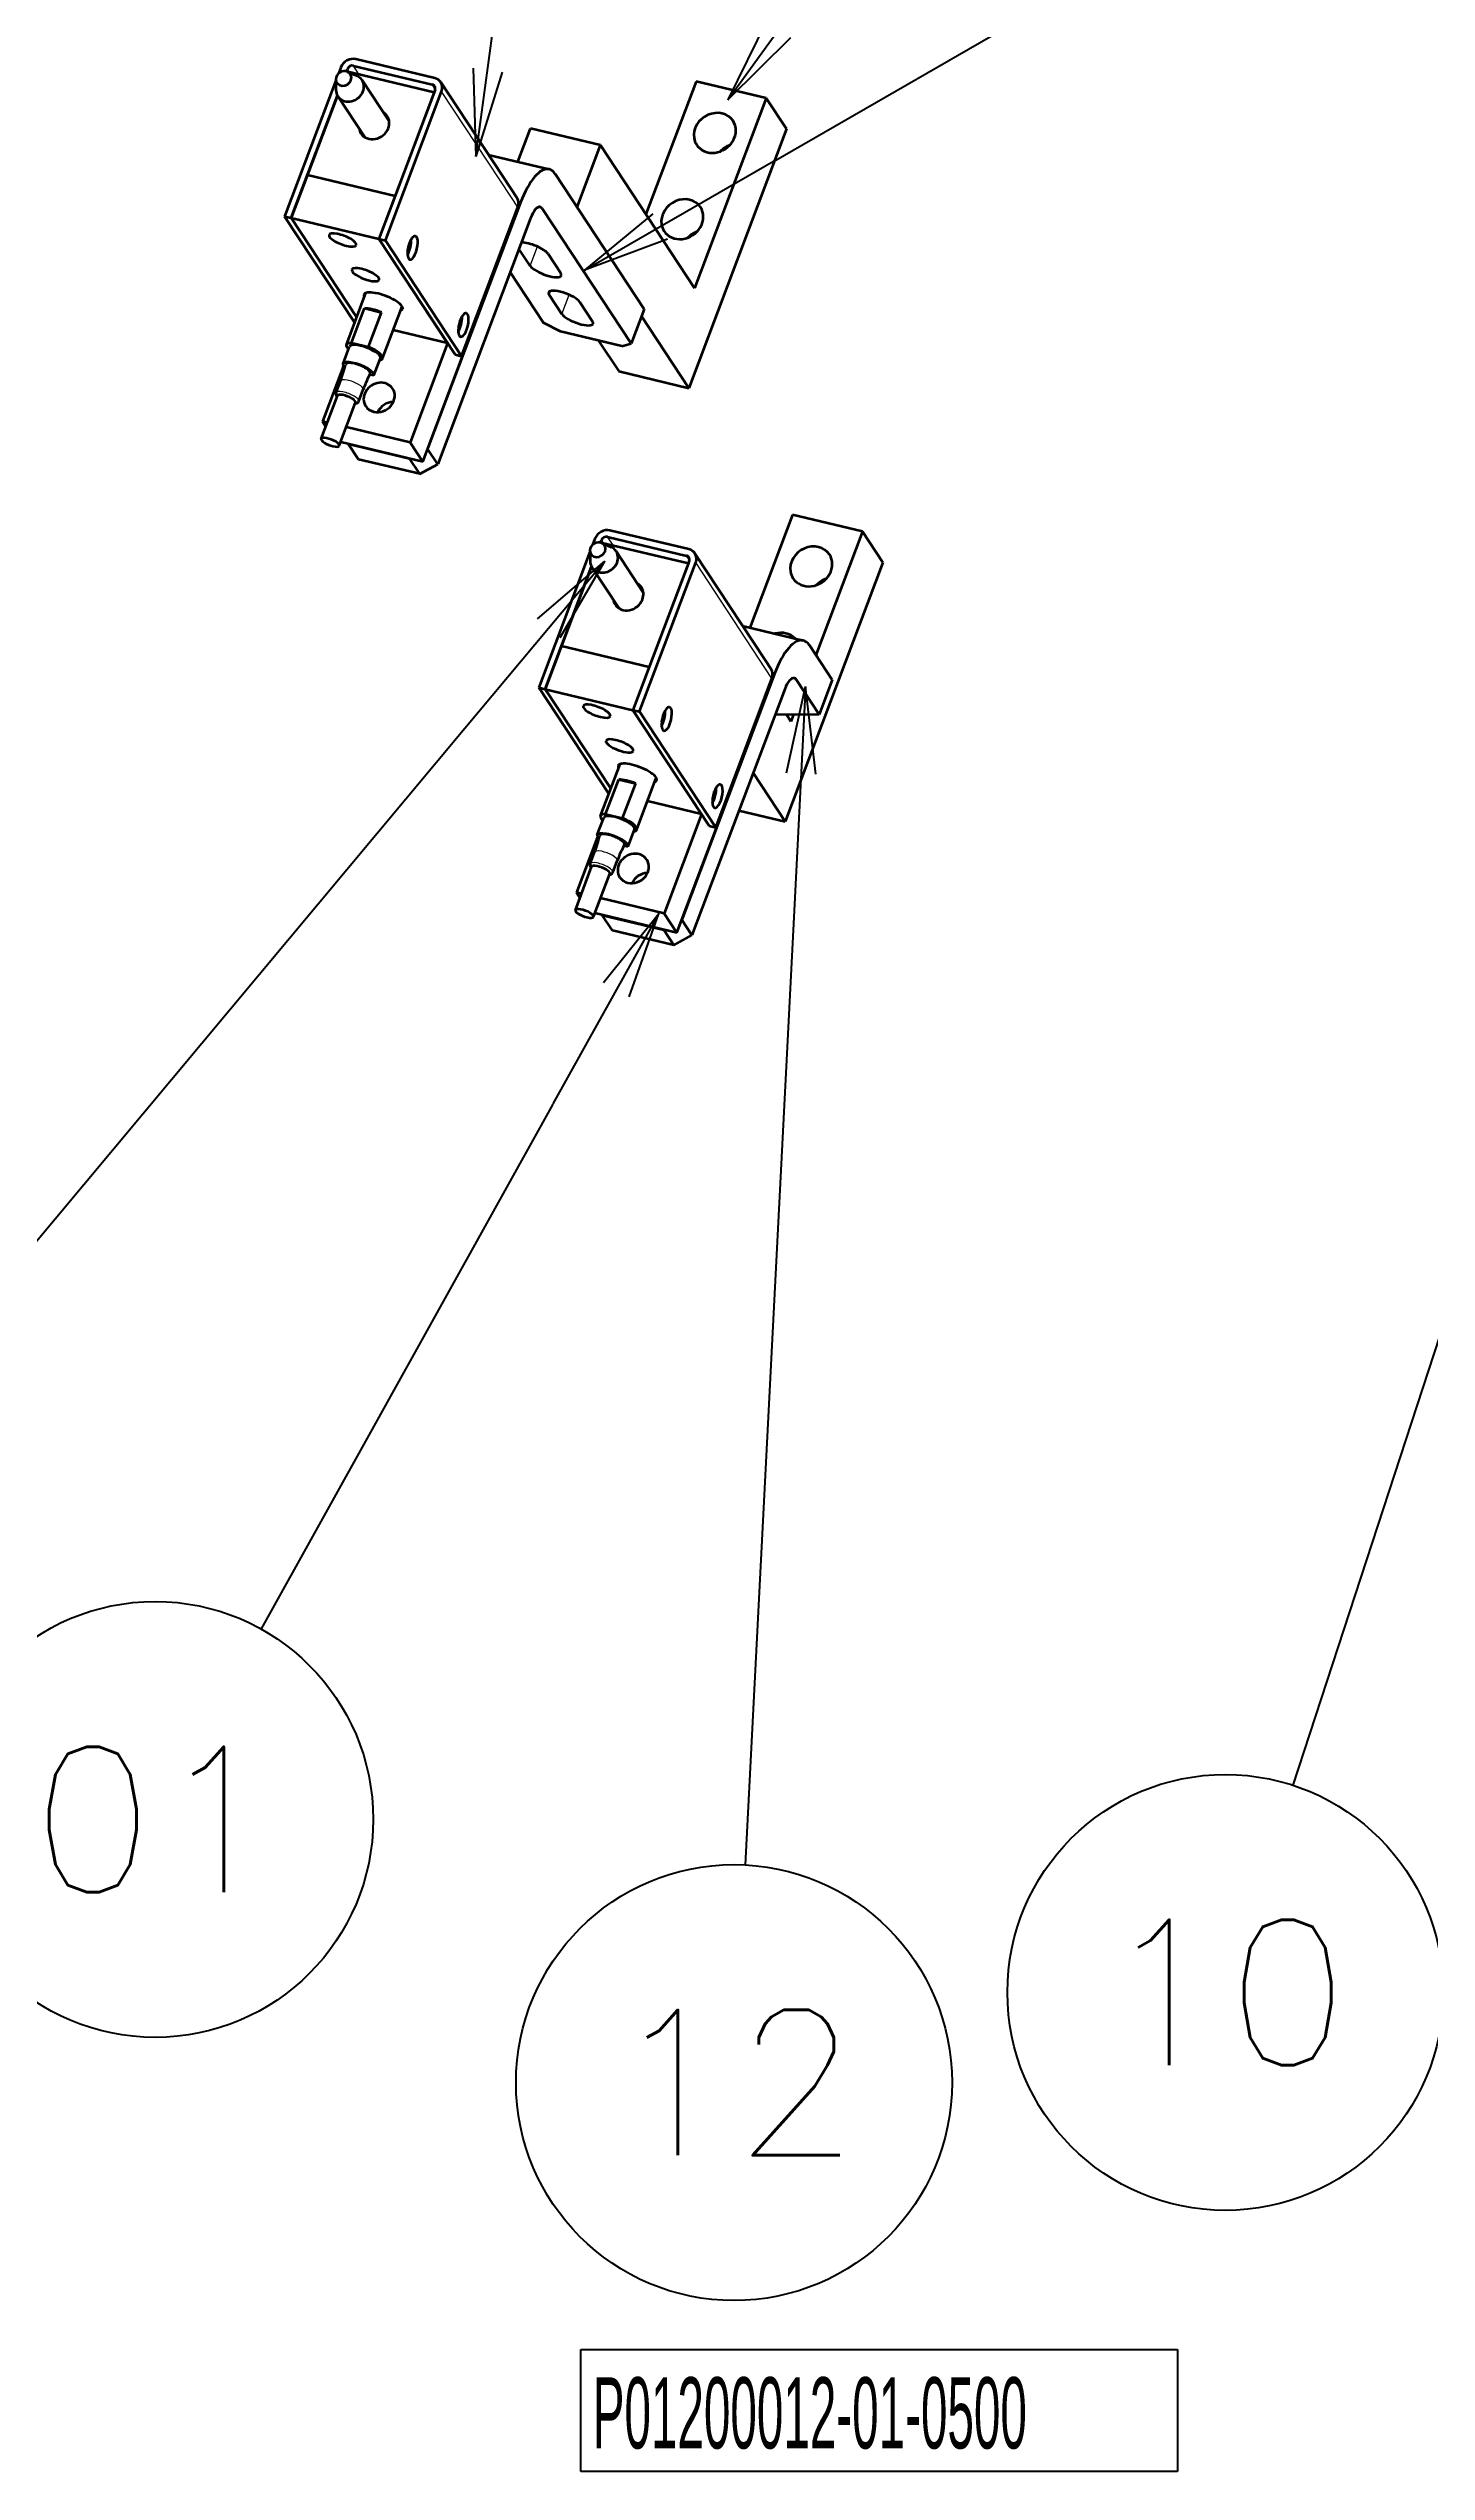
# Model space of a CAD drawing. Header units: millimetres. Extents: x 9439 to 18429, y 1498 to 3280.
# Drawn here: x 11287 to 11572, y 1766 to 2266 of the extents above; entities that cross this region are included whole.
import ezdxf
from ezdxf.enums import TextEntityAlignment as Align

# ---------------------------------------------------------------- set-up
doc = ezdxf.new("R2010")
doc.units = ezdxf.units.MM
doc.layers.add('title_frame', color=7, linetype='Continuous')
doc.layers.add('word_dim', color=253, linetype='Continuous')
doc.styles.add('MX_NOTE_STANDARD', font='txt.shx', dxfattribs={"bigfont": 'bigfont.shx'})
doc.styles.get("Standard").update_dxf_attribs({"font": 'romans.shx', "bigfont": 'bigfont.shx'})
doc.dimstyles.new('RS1-6', dxfattribs={"dimscale": 6, "dimtxt": 3.5, "dimasz": 3, "dimexe": 1, "dimexo": 0, "dimgap": 1, "dimtad": 3, "dimdsep": 46, "dimtxsty": 'Standard', "dimblk1": 'OPEN', "dimblk2": 'OPEN', "dimsah": 1, "dimcen": 0, "dimclrd": 256, "dimclre": 256, "dimclrt": 3, "dimadec": 0, "dimazin": 0, "dimtfac": 1, "dimtmove": 0, "dimatfit": 3, "dimldrblk": 'OPEN', "dimfxl": 0, "dimtolj": 1, "dimtzin": 0, "dimarcsym": 0})

# ---------------------------------------------------------------- blocks, each defined once
blk = doc.blocks.new('A$C283119B7')
at = {"color": 7, "lineweight": 35, "ltscale": 0.033514}
for p, q in [((171.58, 141.94), (171.1, 140.68)), ((224.04, 44.65), (223.56, 43.4))]:
    blk.add_line(p, q, dxfattribs=at)
at = {"color": 7, "lineweight": 35, "ltscale": 0.013005}
for p, q in [((172.75, 141.13), (172.93, 141.61)), ((225.21, 43.84), (225.39, 44.33))]:
    blk.add_line(p, q, dxfattribs=at)
at = {"color": 7, "lineweight": 35, "ltscale": 0.001095}
for p, q in [((172.77, 141.17), (172.75, 141.13)), ((225.23, 43.88), (225.21, 43.84))]:
    blk.add_line(p, q, dxfattribs=at)
at = {"color": 7, "lineweight": 35, "ltscale": 0.46495}
for p, q in [((172.77, 141.17), (190.86, 136.85)), ((217.16, 22.49), (235.25, 18.17)), ((217.16, 22.49), (235.25, 18.17))]:
    blk.add_line(p, q, dxfattribs=at)
at = {"color": 7, "lineweight": 13, "ltscale": 0.017255}
blk.add_line((173.31, 141.04), (172.93, 141.61), dxfattribs=at)
at = {"color": 7, "lineweight": 35, "ltscale": 0.053684}
for p, q in [((172.96, 141.05), (174.93, 140.19)), ((170.55, 139.46), (170.57, 137.32)), ((225.42, 43.77), (227.39, 42.9))]:
    blk.add_line(p, q, dxfattribs=at)
at = {"color": 7, "lineweight": 35, "ltscale": 0.418454}
for p, q in [((174.17, 142.29), (190.46, 138.4)), ((190.96, 139.74), (174.68, 143.62))]:
    blk.add_line(p, q, dxfattribs=at)
at = {"color": 7, "lineweight": 13, "ltscale": 0.051762}
blk.add_line((175.31, 140.56), (174.17, 142.29), dxfattribs=at)
at = {"color": 7, "lineweight": 35}
for p, q in [((170.55, 139.22), (159.98, 111.18)), ((161.33, 110.86), (170.87, 136.15)), ((191.02, 137.3), (179.42, 106.54)), ((180.78, 106.22), (192.38, 136.97)), ((190.86, 136.85), (182.79, 115.45)), ((206.64, 116.97), (192.21, 138.89)), ((244.92, 139.07), (234.56, 111.62)), ((259.39, 135.61), (244.59, 96.39)), ((225.18, 125.87), (244.59, 96.39)), ((263.59, 129.24), (243.41, 75.75)), ((234.2, 92.05), (215.84, 119.94)), ((159.98, 111.18), (174.44, 89.22)), ((174.85, 90.33), (161.33, 110.86)), ((161.33, 110.86), (174.85, 90.33)), ((188.48, 60.54), (207.65, 111.35)), ((208.65, 114.03), (189.49, 63.21)), ((210.75, 110.84), (191.59, 60.03)), ((196.52, 82.31), (208.12, 113.07)), ((231.51, 84.92), (213.15, 112.81)), ((193.59, 85.03), (179.42, 106.54)), ((179.42, 106.54), (195.16, 82.64)), ((180.78, 106.22), (196.52, 82.31)), ((193.59, 85.03), (185.86, 64.52)), ((264.82, 49.55), (256.03, 26.26)), ((279.29, 46.1), (269.66, 20.59)), ((223.01, 41.94), (212.44, 13.9)), ((259.1, 19.69), (244.67, 41.6)), ((213.79, 13.58), (223.33, 38.87)), ((243.48, 40.01), (231.88, 9.26)), ((233.24, 8.94), (244.84, 39.69)), ((243.32, 39.57), (235.25, 18.17)), ((283.48, 39.73), (263.31, -13.76)), ((261.11, 16.74), (241.95, -34.07)), ((248.98, -14.97), (260.58, 15.79)), ((212.44, 13.9), (226.9, -8.06)), ((227.31, -6.96), (213.79, 13.58)), ((213.79, 13.58), (227.31, -6.96)), ((240.94, -36.74), (260.11, 14.07)), ((263.21, 13.56), (244.05, -37.26)), ((246.05, -12.26), (231.88, 9.26)), ((231.88, 9.26), (247.62, -14.65)), ((233.24, 8.94), (248.98, -14.97)), ((246.05, -12.26), (238.32, -32.76))]:
    blk.add_line(p, q, dxfattribs=at)
at = {"color": 7, "lineweight": 35, "ltscale": 0.437653}
blk.add_line((170.87, 136.15), (164.7, 119.77), dxfattribs=at)
at = {"color": 7, "lineweight": 35, "ltscale": 0.254056}
blk.add_line((176.55, 127.53), (170.96, 136.01), dxfattribs=at)
at = {"color": 7, "lineweight": 35, "ltscale": 0.254054}
for p, q in [((181.56, 130.83), (175.97, 139.31)), ((234.02, 33.54), (228.43, 42.03))]:
    blk.add_line(p, q, dxfattribs=at)
at = {"color": 7, "lineweight": 13, "ltscale": 0.02798}
blk.add_line((191.07, 137.47), (190.46, 138.4), dxfattribs=at)
at = {"color": 7, "lineweight": 13}
for p, q in [((206.81, 115.06), (192.38, 136.97)), ((259.27, 17.78), (244.84, 39.69))]:
    blk.add_line(p, q, dxfattribs=at)
at = {"color": 7, "lineweight": 35, "ltscale": 0.371957}
for p, q in [((259.39, 135.61), (244.92, 139.07)), ((225.18, 125.87), (210.71, 129.32)), ((228.94, 79.2), (243.41, 75.75)), ((279.29, 46.1), (264.82, 49.55))]:
    blk.add_line(p, q, dxfattribs=at)
at = {"color": 7, "lineweight": 35, "ltscale": 0.190812}
for p, q in [((263.59, 129.24), (259.39, 135.61)), ((283.48, 39.73), (279.29, 46.1))]:
    blk.add_line(p, q, dxfattribs=at)
at = {"color": 7, "lineweight": 35, "ltscale": 0.183405}
blk.add_line((208.12, 122.46), (210.71, 129.32), dxfattribs=at)
at = {"color": 7, "lineweight": 35, "ltscale": 0.341765}
blk.add_line((220.36, 113.08), (225.18, 125.87), dxfattribs=at)
at = {"color": 7, "lineweight": 35, "ltscale": 0.321651}
for p, q in [((202.07, 123.9), (214.59, 120.92)), ((254.53, 26.62), (267.05, 23.64))]:
    blk.add_line(p, q, dxfattribs=at)
at = {"color": 7, "lineweight": 35, "ltscale": 0.23819}
for p, q in [((164.7, 119.77), (161.33, 110.86)), ((235.25, 18.17), (231.88, 9.26)), ((219.99, -32.03), (223.35, -23.12))]:
    blk.add_line(p, q, dxfattribs=at)
at = {"color": 7, "lineweight": 35, "ltscale": 0.464945}
for p, q in [((164.7, 119.77), (182.79, 115.45)), ((164.7, 119.77), (182.79, 115.45)), ((225.23, 43.88), (243.32, 39.57)), ((213.79, 13.58), (231.88, 9.26))]:
    blk.add_line(p, q, dxfattribs=at)
at = {"color": 7, "lineweight": 35, "ltscale": 0.238189}
for p, q in [((182.79, 115.45), (179.42, 106.54)), ((167.53, 65.25), (170.89, 74.16)), ((171.27, 63.84), (174.64, 72.75))]:
    blk.add_line(p, q, dxfattribs=at)
at = {"color": 7, "lineweight": 35, "ltscale": 0.059629}
for p, q in [((207.95, 114.98), (206.64, 116.97)), ((260.41, 17.7), (259.1, 19.69))]:
    blk.add_line(p, q, dxfattribs=at)
at = {"color": 7, "lineweight": 35, "ltscale": 0.03487}
for p, q in [((159.98, 111.18), (161.33, 110.86)), ((195.16, 82.64), (196.52, 82.31)), ((212.44, 13.9), (213.79, 13.58)), ((231.88, 9.26), (233.24, 8.94)), ((247.62, -14.65), (248.98, -14.97))]:
    blk.add_line(p, q, dxfattribs=at)
at = {"color": 7, "lineweight": 35, "ltscale": 0.464944}
blk.add_line((161.33, 110.86), (179.42, 106.54), dxfattribs=at)
at = {"color": 7, "lineweight": 13, "ltscale": 0.05963}
blk.add_line((208.12, 113.07), (206.81, 115.06), dxfattribs=at)
at = {"color": 7, "lineweight": 35, "ltscale": 0.004961}
blk.add_line((207.54, 111.52), (207.65, 111.35), dxfattribs=at)
at = {"color": 7, "lineweight": 13, "ltscale": 0.010178}
for p, q in [((208.26, 114.12), (208.65, 114.03)), ((260.72, 16.84), (261.11, 16.74))]:
    blk.add_line(p, q, dxfattribs=at)
at = {"color": 7, "lineweight": 13, "ltscale": 0.024027}
blk.add_line((213.15, 112.81), (212.21, 113.03), dxfattribs=at)
at = {"color": 7, "lineweight": 35, "ltscale": 0.034876}
blk.add_line((179.42, 106.54), (180.78, 106.22), dxfattribs=at)
at = {"color": 7, "lineweight": 35, "ltscale": 0.104275}
blk.add_line((210.64, 100.98), (208.35, 104.47), dxfattribs=at)
at = {"color": 7, "lineweight": 13, "ltscale": 0.106448}
for p, q in [((210.64, 100.98), (212.15, 104.97)), ((217.2, 91.02), (218.71, 95.01))]:
    blk.add_line(p, q, dxfattribs=at)
at = {"color": 7, "lineweight": 35, "ltscale": 0.119255}
for p, q in [((214.35, 103.46), (216.98, 99.47)), ((220.91, 93.5), (223.53, 89.51)), ((240.94, -36.74), (238.32, -32.76))]:
    blk.add_line(p, q, dxfattribs=at)
at = {"color": 7, "lineweight": 35, "ltscale": 0.286013}
for p, q in [((172.72, 84.67), (176.76, 95.38)), ((225.18, -12.61), (229.22, -1.9))]:
    blk.add_line(p, q, dxfattribs=at)
at = {"color": 7, "lineweight": 35, "ltscale": 0.312604}
blk.add_line((213.42, 89.24), (206.55, 99.68), dxfattribs=at)
at = {"color": 7, "lineweight": 13, "ltscale": 0.020516}
blk.add_line((214.58, 95.01), (214.87, 95.77), dxfattribs=at)
at = {"color": 7, "lineweight": 35, "ltscale": 0.19055}
for p, q in [((173.79, 85.08), (176.48, 92.21)), ((273.02, 15.49), (270.33, 8.36))]:
    blk.add_line(p, q, dxfattribs=at)
at = {"color": 7, "lineweight": 35, "ltscale": 0.090038}
for p, q in [((176.48, 92.21), (179.99, 91.37)), ((226.25, -12.21), (229.76, -13.04))]:
    blk.add_line(p, q, dxfattribs=at)
at = {"color": 7, "lineweight": 35, "ltscale": 0.190553}
for p, q in [((177.3, 84.24), (179.99, 91.37)), ((226.25, -12.21), (228.94, -5.07))]:
    blk.add_line(p, q, dxfattribs=at)
at = {"color": 7, "lineweight": 35, "ltscale": 0.286014}
blk.add_line((180.21, 81.85), (184.24, 92.56), dxfattribs=at)
at = {"color": 7, "lineweight": 35, "ltscale": 0.119259}
for p, q in [((217.2, 91.02), (214.58, 95.01)), ((188.48, 60.54), (185.86, 64.52))]:
    blk.add_line(p, q, dxfattribs=at)
at = {"color": 7, "lineweight": 35, "ltscale": 0.190551}
for p, q in [((234.2, 92.05), (231.51, 84.92)), ((229.76, -13.04), (232.45, -5.91))]:
    blk.add_line(p, q, dxfattribs=at)
at = {"color": 7, "lineweight": 35, "ltscale": 0.443909}
blk.add_line((233.65, 90.58), (243.41, 75.75), dxfattribs=at)
at = {"color": 7, "lineweight": 35, "ltscale": 0.090032}
for p, q in [((173.79, 85.08), (177.3, 84.24)), ((228.94, -5.07), (232.45, -5.91))]:
    blk.add_line(p, q, dxfattribs=at)
at = {"color": 7, "lineweight": 35, "ltscale": 0.28734}
for p, q in [((193.59, 85.03), (182.41, 87.69)), ((246.05, -12.26), (234.87, -9.59))]:
    blk.add_line(p, q, dxfattribs=at)
at = {"color": 7, "lineweight": 35, "ltscale": 0.098898}
blk.add_line((216.92, 87.4), (213.42, 89.24), dxfattribs=at)
at = {"color": 7, "lineweight": 35, "ltscale": 0.32546}
for p, q in [((229.59, 84.37), (216.92, 87.4)), ((173.1, 64.21), (185.77, 61.19)), ((225.56, -33.07), (238.23, -36.1)), ((240.32, -39.28), (227.66, -36.26))]:
    blk.add_line(p, q, dxfattribs=at)
at = {"color": 7, "lineweight": 35, "ltscale": 0.189059}
blk.add_line((224.78, 85.52), (228.94, 79.2), dxfattribs=at)
at = {"color": 7, "lineweight": 35, "ltscale": 0.307365}
blk.add_line((172.11, 80.34), (167.77, 68.84), dxfattribs=at)
at = {"color": 7, "lineweight": 35, "ltscale": 0.095278}
blk.add_line((172.04, 80.74), (173.39, 84.3), dxfattribs=at)
at = {"color": 7, "lineweight": 35, "ltscale": 0.095275}
for p, q in [((178.41, 78.34), (179.75, 81.9)), ((224.5, -16.54), (225.85, -12.98)), ((230.87, -18.94), (232.21, -15.38))]:
    blk.add_line(p, q, dxfattribs=at)
at = {"color": 7, "lineweight": 35, "ltscale": 0.050071}
blk.add_line((229.59, 84.37), (231.51, 84.92), dxfattribs=at)
at = {"color": 7, "lineweight": 35, "ltscale": 0.064312}
for p, q in [((170.59, 74.79), (171.5, 77.19)), ((227.73, -24.26), (228.64, -21.85))]:
    blk.add_line(p, q, dxfattribs=at)
at = {"color": 7, "lineweight": 35, "ltscale": 0.06431}
blk.add_line((175.27, 73.02), (176.18, 75.43), dxfattribs=at)
at = {"color": 7, "lineweight": 35, "ltscale": 0.01821}
for p, q in [((178.4, 78.31), (177.69, 78.48)), ((230.86, -18.97), (230.15, -18.8))]:
    blk.add_line(p, q, dxfattribs=at)
at = {"color": 7, "lineweight": 35, "ltscale": 0.026399}
blk.add_line((168.79, 68.59), (167.77, 68.84), dxfattribs=at)
at = {"color": 7, "lineweight": 35, "ltscale": 0.032356}
for p, q in [((168.48, 67.76), (167.77, 68.84)), ((220.94, -29.52), (220.23, -28.44))]:
    blk.add_line(p, q, dxfattribs=at)
at = {"color": 7, "lineweight": 35, "ltscale": 0.33774}
blk.add_line((185.86, 64.52), (172.72, 67.66), dxfattribs=at)
at = {"color": 7, "lineweight": 35, "ltscale": 0.435038}
blk.add_line((188.48, 60.54), (171.55, 64.58), dxfattribs=at)
at = {"color": 7, "lineweight": 35, "ltscale": 0.095405}
for p, q in [((175.2, 61.02), (173.1, 64.21)), ((191.59, 60.03), (189.49, 63.21)), ((240.32, -39.28), (238.23, -36.1))]:
    blk.add_line(p, q, dxfattribs=at)
at = {"color": 7, "lineweight": 35, "ltscale": 0.325466}
blk.add_line((187.87, 58), (175.2, 61.02), dxfattribs=at)
at = {"color": 7, "lineweight": 35, "ltscale": 0.095407}
blk.add_line((187.87, 58), (185.77, 61.19), dxfattribs=at)
at = {"color": 7, "lineweight": 35, "ltscale": 0.105955}
blk.add_line((187.87, 58), (191.59, 60.03), dxfattribs=at)
at = {"color": 7, "lineweight": 35, "ltscale": 0.418448}
for p, q in [((243.42, 42.46), (227.14, 46.34)), ((226.63, 45.01), (242.92, 41.12))]:
    blk.add_line(p, q, dxfattribs=at)
at = {"color": 7, "lineweight": 35, "ltscale": 0.053685}
blk.add_line((223.01, 42.18), (223.03, 40.03), dxfattribs=at)
at = {"color": 7, "lineweight": 13, "ltscale": 0.017252}
blk.add_line((225.77, 43.75), (225.39, 44.33), dxfattribs=at)
at = {"color": 7, "lineweight": 13, "ltscale": 0.051761}
blk.add_line((227.77, 43.28), (226.63, 45.01), dxfattribs=at)
at = {"color": 7, "lineweight": 13, "ltscale": 0.027983}
blk.add_line((243.53, 40.19), (242.92, 41.12), dxfattribs=at)
at = {"color": 7, "lineweight": 35, "ltscale": 0.437656}
blk.add_line((223.33, 38.87), (217.16, 22.49), dxfattribs=at)
at = {"color": 7, "lineweight": 35, "ltscale": 0.254053}
blk.add_line((229.01, 30.24), (223.42, 38.73), dxfattribs=at)
at = {"color": 7, "lineweight": 35, "ltscale": 0.238187}
for p, q in [((217.16, 22.49), (213.79, 13.58)), ((223.73, -33.44), (227.1, -24.53))]:
    blk.add_line(p, q, dxfattribs=at)
at = {"color": 7, "lineweight": 35, "ltscale": 0.214663}
for p, q in [((273.02, 15.49), (268.3, 22.66)), ((270.33, 8.36), (265.61, 15.53))]:
    blk.add_line(p, q, dxfattribs=at)
at = {"color": 7, "lineweight": 13, "ltscale": 0.059629}
blk.add_line((260.58, 15.79), (259.27, 17.78), dxfattribs=at)
at = {"color": 7, "lineweight": 13, "ltscale": 0.024033}
blk.add_line((265.61, 15.53), (264.67, 15.75), dxfattribs=at)
at = {"color": 7, "lineweight": 35, "ltscale": 0.00496}
blk.add_line((260, 14.24), (260.11, 14.07), dxfattribs=at)
at = {"color": 7, "lineweight": 35, "ltscale": 0.227569}
blk.add_line((270.33, 8.36), (261.23, 8.29), dxfattribs=at)
at = {"color": 7, "lineweight": 35, "ltscale": 0.042837}
blk.add_line((263.55, 8.31), (264.49, 6.88), dxfattribs=at)
at = {"color": 7, "lineweight": 35, "ltscale": 0.038523}
blk.add_line((265.04, 8.32), (264.49, 6.88), dxfattribs=at)
at = {"color": 7, "lineweight": 35, "ltscale": 0.286016}
blk.add_line((232.67, -15.43), (236.7, -4.73), dxfattribs=at)
at = {"color": 7, "lineweight": 35, "ltscale": 0.300591}
blk.add_line((256.7, -3.72), (263.31, -13.76), dxfattribs=at)
at = {"color": 7, "lineweight": 35, "ltscale": 0.245235}
blk.add_line((253.77, -11.48), (263.31, -13.76), dxfattribs=at)
at = {"color": 7, "lineweight": 35, "ltscale": 0.307364}
blk.add_line((224.57, -16.94), (220.23, -28.44), dxfattribs=at)
at = {"color": 7, "lineweight": 35, "ltscale": 0.064311}
blk.add_line((223.05, -22.5), (223.96, -20.09), dxfattribs=at)
at = {"color": 7, "lineweight": 35, "ltscale": 0.026398}
blk.add_line((221.25, -28.69), (220.23, -28.44), dxfattribs=at)
at = {"color": 7, "lineweight": 35, "ltscale": 0.337746}
blk.add_line((238.32, -32.76), (225.18, -29.62), dxfattribs=at)
at = {"color": 7, "lineweight": 35, "ltscale": 0.435032}
blk.add_line((240.94, -36.74), (224.01, -32.7), dxfattribs=at)
at = {"color": 7, "lineweight": 35, "ltscale": 0.095404}
blk.add_line((227.66, -36.26), (225.56, -33.07), dxfattribs=at)
at = {"color": 7, "lineweight": 35, "ltscale": 0.095408}
blk.add_line((244.05, -37.26), (241.95, -34.07), dxfattribs=at)
at = {"color": 7, "lineweight": 35, "ltscale": 0.105961}
blk.add_line((240.32, -39.28), (244.05, -37.26), dxfattribs=at)
at = {"color": 7, "lineweight": 35}
for points in [[(170.59, 74.79), (170.55, 74.47), (170.65, 74.15), (170.81, 73.93)], [(174.55, 72.52), (174.88, 72.61), (175.13, 72.79), (175.27, 73.02)], [(223.05, -22.5), (223.01, -22.81), (223.11, -23.13), (223.27, -23.35)], [(227.01, -24.76), (227.34, -24.67), (227.59, -24.49), (227.73, -24.26)]]:
    blk.add_lwpolyline(points, dxfattribs=at)
for centre, start, end in [((142.62, 88.09), 339.3328, 346.0136), ((205.06, 64.53), 152.6541, 159.3349), ((195.08, -9.19), 339.3328, 346.0136), ((257.52, -32.75), 152.6541, 159.3349)]:
    blk.add_arc(centre, 30.87, start, end, dxfattribs=at)
for centre, major_axis, ratio, start_param, end_param in [((172.15, 139.66), (-1.39, -0.91), 0.878887, 3.657931, 5.766855), ((172.15, 139.66), (-1.39, -0.91), 0.878887, 5.766855, 9.941117), ((173.84, 141.4), (2.09, 1.37), 0.878887, 0.690249, 2.261045), ((173.84, 141.4), (0.835, 0.55), 0.878887, 0.690249, 2.261045), ((173.46, 137.66), (2.51, 1.65), 0.878887, 0.000011, 0.516339), ((173.46, 137.66), (2.51, 1.65), 0.878887, 2.625262, 3.141604), ((173.46, 137.66), (2.51, 1.65), 0.878887, 3.141604, 6.283197), ((190.12, 137.51), (0.835, 0.55), 0.878887, 0.000045, 0.690249), ((190.12, 137.51), (0.835, 0.55), 0.878887, 5.402638, 6.28323), ((190.12, 137.51), (2.09, 1.37), 0.878887, 0.000045, 0.690249), ((190.12, 137.51), (2.09, 1.37), 0.878887, 5.402638, 6.28323), ((178.45, 130.09), (2.71, 1.79), 0.878887, 0.000011, 0.394468), ((178.97, 129.3), (2.71, 1.79), 0.878887, 0.167617, 0.394468), ((178.45, 130.09), (2.71, 1.79), 0.878887, 5.402638, 6.283197), ((248.79, 128.42), (-3.76, -2.47), 0.878887, 3.141552, 5.902638), ((248.79, 128.42), (-3.76, -2.47), 0.878887, 6.283144, 9.424737), ((178.45, 130.09), (2.71, 1.79), 0.878887, 2.747116, 3.141604), ((178.45, 130.09), (2.71, 1.79), 0.878887, 3.141604, 5.402638), ((178.97, 129.3), (2.71, 1.79), 0.878887, 2.747116, 2.973972), ((248.79, 128.42), (-3.76, -2.47), 0.878887, 5.902638, 6.283144), ((252.99, 122.05), (3.76, 2.47), 0.878887, 1.304817, 1.836743), ((211.8, 109.24), (-2.79, -11.67), 0.367832, 3.141629, 4.379644), ((211.8, 109.24), (-2.79, -11.67), 0.367832, 2.808848, 3.141629), ((242.07, 110.6), (-3.76, -2.47), 0.878887, 3.141552, 5.902638), ((205.86, 113.61), (2.09, 1.37), 0.878887, 5.402638, 6.28323), ((211.8, 109.24), (-0.93, -3.89), 0.367832, 3.141629, 4.379644), ((211.8, 109.24), (-0.93, -3.89), 0.367832, 2.808848, 3.141629), ((242.07, 110.6), (-3.76, -2.47), 0.878887, 6.283144, 9.424737), ((171.95, 106.31), (2.81, -1.06), 0.303739, 3.141573, 5.108758), ((171.95, 106.31), (2.81, -1.06), 0.303739, 6.283165, 9.424758), ((171.95, 106.31), (2.81, -1.06), 0.303739, 5.108758, 6.283165), ((186.4, 104.7), (0.58, 2.43), 0.367832, 0.000013, 2.808848), ((185.04, 105.02), (0.58, 2.43), 0.367832, 4.002286, 5.422532), ((185.04, 105.02), (0.38, 1.58), 0.367832, 4.379644, 5.21864), ((186.4, 104.7), (0.58, 2.43), 0.367832, 3.141606, 6.283199), ((211.19, 104.21), (-3.27, 1.24), 0.303739, 3.537962, 5.613254), ((242.07, 110.6), (-3.76, -2.47), 0.878887, 5.902638, 6.283144), ((246.26, 104.22), (3.76, 2.47), 0.878887, 1.304817, 1.836743), ((176.67, 99.14), (2.81, -1.06), 0.303739, 3.141573, 6.283165), ((176.67, 99.14), (2.81, -1.06), 0.303739, 1.967165, 3.141573), ((176.67, 99.14), (2.81, -1.06), 0.303739, 6.283165, 8.250351), ((185.04, 105.02), (0.38, 1.58), 0.367832, 4.206617, 4.379644), ((186.4, 104.7), (0.58, 2.43), 0.367832, 2.808848, 3.141606), ((213.81, 100.23), (-3.27, 1.24), 0.303739, 0.396369, 3.141623), ((180.35, 93.56), (3.98, -1.5), 0.303739, 3.141573, 3.485912), ((180.35, 93.56), (3.98, -1.5), 0.303739, 6.283165, 9.424758), ((217.74, 94.25), (-3.27, 1.24), 0.303739, 0.00003, 0.396369), ((217.74, 94.25), (-3.27, 1.24), 0.303739, 3.537962, 6.283216), ((213.81, 100.23), (-3.27, 1.24), 0.303739, 3.141623, 3.537962), ((179.15, 90.39), (3.74, -1.41), 0.303739, 1.461805, 2.472526), ((180.35, 93.56), (3.98, -1.5), 0.303739, 5.938825, 6.283165), ((196.89, 88.76), (-0.58, -2.43), 0.367832, 3.141606, 5.950441), ((195.53, 89.08), (0.58, 2.43), 0.367832, 4.002286, 5.422532), ((196.89, 88.76), (-0.58, -2.43), 0.367832, 0.000013, 3.141606), ((220.37, 90.27), (-3.27, 1.24), 0.303739, 0.396369, 3.141623), ((176.46, 83.26), (3.74, -1.41), 0.303739, 2.472526, 3.141573), ((195.53, 89.08), (0.38, 1.58), 0.367832, 4.206617, 4.379644), ((195.53, 89.08), (0.38, 1.58), 0.367832, 4.379644, 5.21864), ((196.89, 88.76), (-0.58, -2.43), 0.367832, 5.950441, 6.283199), ((220.37, 90.27), (-3.27, 1.24), 0.303739, 3.141623, 3.537962), ((175.22, 79.54), (3.18, -1.2), 0.303739, 3.141573, 3.748485), ((175.22, 79.54), (3.18, -1.2), 0.303739, 6.283165, 9.424758), ((175.12, 79.7), (2.54, -0.96), 0.303739, 1.967165, 3.177162), ((176.46, 83.26), (3.74, -1.41), 0.303739, 3.141573, 3.765889), ((176.57, 83.1), (-3.18, 1.2), 0.303739, 3.141573, 6.283165), ((175.12, 79.7), (2.54, -0.96), 0.303739, 6.247576, 8.250351), ((176.46, 83.26), (3.74, -1.41), 0.303739, 6.283165, 7.74499), ((176.46, 83.26), (3.74, -1.41), 0.303739, 5.806704, 6.283165), ((179.5, 73.81), (2.78, 1.83), 0.878887, 6.283166, 9.424759), ((175.12, 79.7), (2.74, -1.03), 0.303739, 5.860982, 6.02233), ((179.5, 73.81), (2.78, 1.83), 0.878887, 3.831842, 6.283166), ((175.22, 79.54), (3.18, -1.2), 0.303739, 6.25839, 6.283165), ((172.77, 73.46), (1.87, -0.71), 0.303739, 6.283165, 9.424758), ((179.5, 73.81), (2.78, 1.83), 0.878887, 3.141573, 3.831842), ((182.12, 69.83), (2.78, 1.83), 0.878887, 0.955219, 2.186022), ((169.4, 64.54), (1.87, -0.71), 0.303739, 3.141573, 5.108758), ((169.4, 64.54), (1.87, -0.71), 0.303739, 6.283165, 9.424758), ((169.4, 64.54), (1.87, -0.71), 0.303739, 5.108758, 6.283165), ((226.3, 44.11), (2.09, 1.37), 0.878887, 0.690249, 2.261045), ((226.3, 44.11), (0.835, 0.55), 0.878887, 0.690249, 2.261045), ((224.61, 42.37), (-1.39, -0.91), 0.878887, 3.657931, 5.766855), ((224.61, 42.37), (-1.39, -0.91), 0.878887, 5.766855, 9.941117), ((225.92, 40.38), (2.51, 1.65), 0.878887, 2.625262, 3.141604), ((225.92, 40.38), (2.51, 1.65), 0.878887, 3.141604, 6.283197), ((225.92, 40.38), (2.51, 1.65), 0.878887, 0.000011, 0.516339), ((242.58, 40.23), (0.835, 0.55), 0.878887, 0.000045, 0.690249), ((242.58, 40.23), (0.835, 0.55), 0.878887, 5.402638, 6.28323), ((242.58, 40.23), (2.09, 1.37), 0.878887, 0.000045, 0.690249), ((242.58, 40.23), (2.09, 1.37), 0.878887, 5.402638, 6.28323), ((268.69, 38.91), (-3.76, -2.47), 0.878887, 3.141552, 5.902638), ((268.69, 38.91), (-3.76, -2.47), 0.878887, 6.283144, 9.424737), ((230.91, 32.81), (2.71, 1.79), 0.878887, 0.000011, 0.394468), ((268.69, 38.91), (-3.76, -2.47), 0.878887, 5.902638, 6.283144), ((272.89, 32.54), (3.76, 2.47), 0.878887, 1.304817, 1.836743), ((230.91, 32.81), (2.71, 1.79), 0.878887, 2.747116, 3.141604), ((230.91, 32.81), (2.71, 1.79), 0.878887, 3.141604, 5.402638), ((231.43, 32.02), (2.71, 1.79), 0.878887, 2.747116, 2.973972), ((231.43, 32.02), (2.71, 1.79), 0.878887, 0.167617, 0.394468), ((230.91, 32.81), (2.71, 1.79), 0.878887, 5.402638, 6.283197), ((261.96, 21.08), (-3.76, -2.47), 0.878887, 3.297957, 4.365379), ((264.26, 11.96), (-2.79, -11.67), 0.367832, 3.141629, 4.379644), ((264.26, 11.96), (-2.79, -11.67), 0.367832, 2.808848, 3.141629), ((258.32, 16.32), (2.09, 1.37), 0.878887, 5.402638, 6.28323), ((264.26, 11.96), (-0.93, -3.89), 0.367832, 3.141629, 4.379644), ((264.26, 11.96), (-0.93, -3.89), 0.367832, 2.808848, 3.141629), ((224.41, 9.03), (2.81, -1.06), 0.303739, 3.141573, 5.108758), ((224.41, 9.03), (2.81, -1.06), 0.303739, 6.283165, 9.424758), ((224.41, 9.03), (2.81, -1.06), 0.303739, 5.108758, 6.283165), ((238.86, 7.42), (0.58, 2.43), 0.367832, 0.000013, 2.808848), ((237.5, 7.74), (0.58, 2.43), 0.367832, 4.002286, 5.422532), ((237.5, 7.74), (0.38, 1.58), 0.367832, 4.206617, 4.379644), ((237.5, 7.74), (0.38, 1.58), 0.367832, 4.379644, 5.21864), ((238.86, 7.42), (0.58, 2.43), 0.367832, 2.808848, 3.141606), ((238.86, 7.42), (0.58, 2.43), 0.367832, 3.141606, 6.283199), ((229.13, 1.86), (2.81, -1.06), 0.303739, 3.141573, 6.283165), ((229.13, 1.86), (2.81, -1.06), 0.303739, 1.967165, 3.141573), ((229.13, 1.86), (2.81, -1.06), 0.303739, 6.283165, 8.250351), ((232.81, -3.72), (3.98, -1.5), 0.303739, 3.141573, 3.485912), ((232.81, -3.72), (3.98, -1.5), 0.303739, 6.283165, 9.424758), ((231.61, -6.89), (3.74, -1.41), 0.303739, 1.461805, 2.472526), ((232.81, -3.72), (3.98, -1.5), 0.303739, 5.938825, 6.283165), ((249.35, -8.52), (-0.58, -2.43), 0.367832, 3.141606, 5.950441), ((247.99, -8.2), (0.58, 2.43), 0.367832, 4.002286, 5.422532), ((247.99, -8.2), (0.38, 1.58), 0.367832, 4.206617, 4.379644), ((247.99, -8.2), (0.38, 1.58), 0.367832, 4.379644, 5.21864), ((249.35, -8.52), (-0.58, -2.43), 0.367832, 0.000013, 3.141606), ((228.92, -14.02), (3.74, -1.41), 0.303739, 3.141573, 3.765889), ((228.92, -14.02), (3.74, -1.41), 0.303739, 2.472526, 3.141573), ((229.03, -14.18), (-3.18, 1.2), 0.303739, 3.141573, 6.283165), ((228.92, -14.02), (3.74, -1.41), 0.303739, 6.283165, 7.74499), ((249.35, -8.52), (-0.58, -2.43), 0.367832, 5.950441, 6.283199), ((227.68, -17.74), (3.18, -1.2), 0.303739, 3.141573, 3.748485), ((227.68, -17.74), (3.18, -1.2), 0.303739, 6.283165, 9.424758), ((227.58, -17.58), (2.54, -0.96), 0.303739, 1.967165, 3.177162), ((227.58, -17.58), (2.54, -0.96), 0.303739, 6.247576, 8.250351), ((227.58, -17.58), (2.74, -1.03), 0.303739, 5.860982, 6.02233), ((227.68, -17.74), (3.18, -1.2), 0.303739, 6.25839, 6.283165), ((228.92, -14.02), (3.74, -1.41), 0.303739, 5.806704, 6.283165), ((225.23, -23.82), (1.87, -0.71), 0.303739, 6.283165, 9.424758), ((231.96, -23.47), (2.78, 1.83), 0.878887, 6.283166, 9.424759), ((231.96, -23.47), (2.78, 1.83), 0.878887, 3.831842, 6.283166), ((234.58, -27.45), (2.78, 1.83), 0.878887, 0.955219, 2.186022), ((231.96, -23.47), (2.78, 1.83), 0.878887, 3.141573, 3.831842), ((221.86, -32.74), (1.87, -0.71), 0.303739, 3.141573, 5.108758), ((221.86, -32.74), (1.87, -0.71), 0.303739, 6.283165, 9.424758), ((221.86, -32.74), (1.87, -0.71), 0.303739, 5.108758, 6.283165)]:
    blk.add_ellipse(centre, major_axis=major_axis, ratio=ratio, start_param=start_param, end_param=end_param, dxfattribs=at)
at = {"color": 7, "lineweight": 13}
for centre in [(172.93, 73.9), (173.84, 76.31), (226.3, -20.97), (225.39, -23.38)]:
    blk.add_ellipse(centre, major_axis=(2.34, -0.88), ratio=0.303739, start_param=6.283165, end_param=9.424758, dxfattribs=at)
blk = doc.blocks.new('aa1')
for p, q in [((0, 0), (-1, 0)), ((-0.4, 0.067), (0, 0)), ((-0.4, -0.067), (0, 0))]:
    blk.add_line(p, q)
blk = doc.blocks.new('aa2')
blk.add_circle((0, 0), 1)
blk = doc.blocks.new('*D271')
at = {"layer": 'DEFPOINTS', "color": 0, "linetype": 'Continuous', "ltscale": 2}
for p in [(11413.3, 2087.26), (11309.34, 1900.2), (11309.34, 1900.2)]:
    blk.add_point(p, dxfattribs=at)
at = {"layer": 'word_dim', "linetype": 'Continuous', "lineweight": -2, "ltscale": 2}
blk.add_line((11391.44, 2047.92), (11331.2, 1939.54), dxfattribs=at)
at = {"layer": 'word_dim', "linetype": 'Continuous', "lineweight": -2, "ltscale": 2, "xscale": 45, "yscale": 45, "zscale": 45}
for name, p, rotation in [('aa1', (11413.3, 2087.26), 60.93722973028288), ('aa2', (11309.34, 1900.2), 240.9372297302829)]:
    blk.add_blockref(name, p, dxfattribs=dict(at, rotation=rotation))
at = {"layer": 'word_dim', "color": 3, "linetype": 'Continuous', "ltscale": 2, "insert": (11361.32, 1993.73), "char_height": 0.000006, "attachment_point": 5, "rotation": 60.9372}
blk.add_mtext('\\A1;214', dxfattribs=at)
blk = doc.blocks.new('_Open')
at = {"color": 0, "lineweight": -2}
for p, q in [((-1, 0.167), (0, 0)), ((-1, -0.167), (0, 0)), ((0, 0), (-1, 0))]:
    blk.add_line(p, q, dxfattribs=at)
blk = doc.blocks.new('*D273')
at = {"layer": 'DEFPOINTS', "color": 0, "linetype": 'Continuous', "ltscale": 2}
for p in [(11415.69, 2540.58), (11415.69, 2540.58), (11375.57, 2243.57)]:
    blk.add_point(p, dxfattribs=at)
at = {"layer": 'word_dim', "linetype": 'Continuous', "lineweight": -2, "ltscale": 2}
blk.add_line((11381.59, 2288.17), (11409.66, 2495.98), dxfattribs=at)
at = {"layer": 'word_dim', "linetype": 'Continuous', "lineweight": -2, "ltscale": 2, "xscale": 45, "yscale": 45, "zscale": 45}
for name, p, rotation in [('aa2', (11415.69, 2540.58), 82.30735552451297), ('aa1', (11375.57, 2243.57), 262.307355524513)]:
    blk.add_blockref(name, p, dxfattribs=dict(at, rotation=rotation))
at = {"layer": 'word_dim', "color": 3, "linetype": 'Continuous', "ltscale": 2, "insert": (11395.63, 2392.07), "char_height": 0.000006, "attachment_point": 5, "rotation": 82.3074}
blk.add_mtext('\\A1;299.7', dxfattribs=at)
blk = doc.blocks.new('*D274')
at = {"layer": 'DEFPOINTS', "color": 0, "linetype": 'Continuous', "ltscale": 2}
for p in [(11402.14, 2160), (11208.32, 1927.93), (11208.32, 1927.93)]:
    blk.add_point(p, dxfattribs=at)
at = {"layer": 'word_dim', "linetype": 'Continuous', "lineweight": -2, "ltscale": 2}
blk.add_line((11373.3, 2125.47), (11237.16, 1962.47), dxfattribs=at)
at = {"layer": 'word_dim', "linetype": 'Continuous', "lineweight": -2, "ltscale": 2, "xscale": 45, "yscale": 45, "zscale": 45}
for name, p, rotation in [('aa1', (11402.14, 2160), 50.1316118008286), ('aa2', (11208.32, 1927.93), 230.1316118008286)]:
    blk.add_blockref(name, p, dxfattribs=dict(at, rotation=rotation))
at = {"layer": 'word_dim', "color": 3, "linetype": 'Continuous', "ltscale": 2, "insert": (11305.23, 2043.97), "char_height": 0.000006, "attachment_point": 5, "rotation": 50.1316}
blk.add_mtext('\\A1;302.37', dxfattribs=at)
blk = doc.blocks.new('*D281')
at = {"layer": 'DEFPOINTS', "color": 0, "linetype": 'Continuous', "ltscale": 2}
for p in [(11713.01, 2401.58), (11713.01, 2401.58), (11397.99, 2220.1)]:
    blk.add_point(p, dxfattribs=at)
at = {"layer": 'word_dim', "linetype": 'Continuous', "lineweight": -2, "ltscale": 2}
blk.add_line((11436.98, 2242.56), (11674.02, 2379.12), dxfattribs=at)
at = {"layer": 'word_dim', "linetype": 'Continuous', "lineweight": -2, "ltscale": 2, "xscale": 45, "yscale": 45, "zscale": 45}
for name, p, rotation in [('aa2', (11713.01, 2401.58), 29.9461567147377), ('aa1', (11397.99, 2220.1), 209.9461567147377)]:
    blk.add_blockref(name, p, dxfattribs=dict(at, rotation=rotation))
at = {"layer": 'word_dim', "color": 3, "linetype": 'Continuous', "ltscale": 2, "insert": (11555.5, 2310.84), "char_height": 0.000006, "attachment_point": 5, "rotation": 29.9462}
blk.add_mtext('\\A1;363.56', dxfattribs=at)
blk = doc.blocks.new('*D282')
at = {"layer": 'DEFPOINTS', "color": 0, "linetype": 'Continuous', "ltscale": 2}
for p in [(11599.74, 2077.38), (11530.27, 1864.48), (11530.27, 1864.48)]:
    blk.add_point(p, dxfattribs=at)
at = {"layer": 'word_dim', "linetype": 'Continuous', "lineweight": -2, "ltscale": 2}
blk.add_line((11585.78, 2034.6), (11544.23, 1907.25), dxfattribs=at)
at = {"layer": 'word_dim', "linetype": 'Continuous', "lineweight": -2, "ltscale": 2, "xscale": 45, "yscale": 45, "zscale": 45}
for name, p, rotation in [('aa1', (11599.74, 2077.38), 71.92689384013364), ('aa2', (11530.27, 1864.48), 251.9268938401336)]:
    blk.add_blockref(name, p, dxfattribs=dict(at, rotation=rotation))
at = {"layer": 'word_dim', "color": 3, "linetype": 'Continuous', "ltscale": 2, "insert": (11565.01, 1970.93), "char_height": 0.000006, "attachment_point": 5, "rotation": 71.9269}
blk.add_mtext('\\A1;223.96', dxfattribs=at)
blk = doc.blocks.new('*D284')
at = {"layer": 'DEFPOINTS', "color": 0, "linetype": 'Continuous', "ltscale": 2}
for p in [(11443.61, 2134.13), (11428.84, 1845.87), (11428.84, 1845.87)]:
    blk.add_point(p, dxfattribs=at)
at = {"layer": 'word_dim', "linetype": 'Continuous', "lineweight": -2, "ltscale": 2}
blk.add_line((11441.3, 2089.19), (11431.14, 1890.81), dxfattribs=at)
at = {"layer": 'word_dim', "linetype": 'Continuous', "lineweight": -2, "ltscale": 2, "xscale": 45, "yscale": 45, "zscale": 45}
for name, p, rotation in [('aa1', (11443.61, 2134.13), 87.06738914117645), ('aa2', (11428.84, 1845.87), 267.0673891411764)]:
    blk.add_blockref(name, p, dxfattribs=dict(at, rotation=rotation))
at = {"layer": 'word_dim', "color": 3, "linetype": 'Continuous', "ltscale": 2, "insert": (11436.22, 1990), "char_height": 0.000006, "attachment_point": 5, "rotation": 87.0674}
blk.add_mtext('\\A1;288.65', dxfattribs=at)
blk = doc.blocks.new('*D287')
at = {"layer": 'DEFPOINTS', "color": 0, "linetype": 'Continuous', "ltscale": 2}
for p in [(11581.57, 2469.17), (11581.57, 2469.17), (11427.56, 2255.24)]:
    blk.add_point(p, dxfattribs=at)
at = {"layer": 'word_dim', "linetype": 'Continuous', "lineweight": -2, "ltscale": 2}
blk.add_line((11453.85, 2291.76), (11555.28, 2432.65), dxfattribs=at)
at = {"layer": 'word_dim', "linetype": 'Continuous', "lineweight": -2, "ltscale": 2, "xscale": 45, "yscale": 45, "zscale": 45}
for name, p, rotation in [('aa2', (11581.57, 2469.17), 54.24723056713194), ('aa1', (11427.56, 2255.24), 234.247230567132)]:
    blk.add_blockref(name, p, dxfattribs=dict(at, rotation=rotation))
at = {"layer": 'word_dim', "color": 3, "linetype": 'Continuous', "ltscale": 2, "insert": (11504.57, 2362.2), "char_height": 0.000006, "attachment_point": 5, "rotation": 54.2472}
blk.add_mtext('\\A1;263.6', dxfattribs=at)

msp = doc.modelspace()

# ---------------------------------------------------------------- linework, layer by layer
at = {"layer": 'title_frame'}
for p, q in [((11397.186, 1790.761), (11520.354, 1790.761)), ((11397.186, 1765.558), (11397.186, 1790.761)), ((11520.354, 1790.761), (11520.354, 1765.558)), ((11520.354, 1765.558), (11397.186, 1765.558))]:
    msp.add_line(p, q, dxfattribs=at)

# ---------------------------------------------------------------- block references
at = {"layer": 'word_dim', "linetype": 'Continuous', "ltscale": 2}
msp.add_blockref('A$C283119B7', (11176.09, 2120.008), dxfattribs=at)

# ---------------------------------------------------------------- texts
at = {"layer": 'title_frame', "color": 3, "insert": (11399.667, 1785.023), "char_height": 14.7, "width": 24.66421, "attachment_point": 1, "style": 'MX_NOTE_STANDARD'}
msp.add_mtext('{\\f3 of 9 Barcode|b0|i0|c0|p82;\\W0.5;P01200012-01-0500}', dxfattribs=at)
at = {"layer": 'word_dim', "color": 3, "linetype": 'Continuous', "ltscale": 2}
for s, p in [('01', (11309.345, 1900.205)), ('10', (11530.266, 1864.475)), ('12', (11428.84, 1845.866))]:
    msp.add_text(s, height=30, dxfattribs=at).set_placement(p, align=Align.MIDDLE_CENTER)

# ---------------------------------------------------------------- dimensions: what is measured, and where the dimension line sits
for p1, p2, picture, middle in [((11375.57, 2243.573), (11415.688, 2540.576), '*D273', (11395.629, 2392.075)), ((11427.556, 2255.244), (11581.574, 2469.166), '*D287', (11504.565, 2362.205)), ((11397.985, 2220.098), (11713.008, 2401.582), '*D281', (11555.496, 2310.84)), ((11402.142, 2160.004), (11208.317, 1927.933), '*D274', (11305.229, 2043.969)), ((11443.607, 2134.134), (11428.84, 1845.866), '*D284', (11436.223, 1990)), ((11413.298, 2087.258), (11309.345, 1900.205), '*D271', (11361.322, 1993.731)), ((11599.744, 2077.383), (11530.266, 1864.475), '*D282', (11565.005, 1970.929))]:
    dim = msp.add_aligned_dim(p1=p1, p2=p2, distance=0, dimstyle='RS1-6', override={"dimtxt": 1e-06, "dimasz": 7.5, "dimgap": 0, "dimblk1": 'aa1', "dimblk2": 'aa2', "dimse1": 1, "dimse2": 1}, dxfattribs=at)
    dim.commit()
    dim.dimension.update_dxf_attribs({"geometry": picture, "text_midpoint": middle})

doc.saveas('drawing.dxf')
